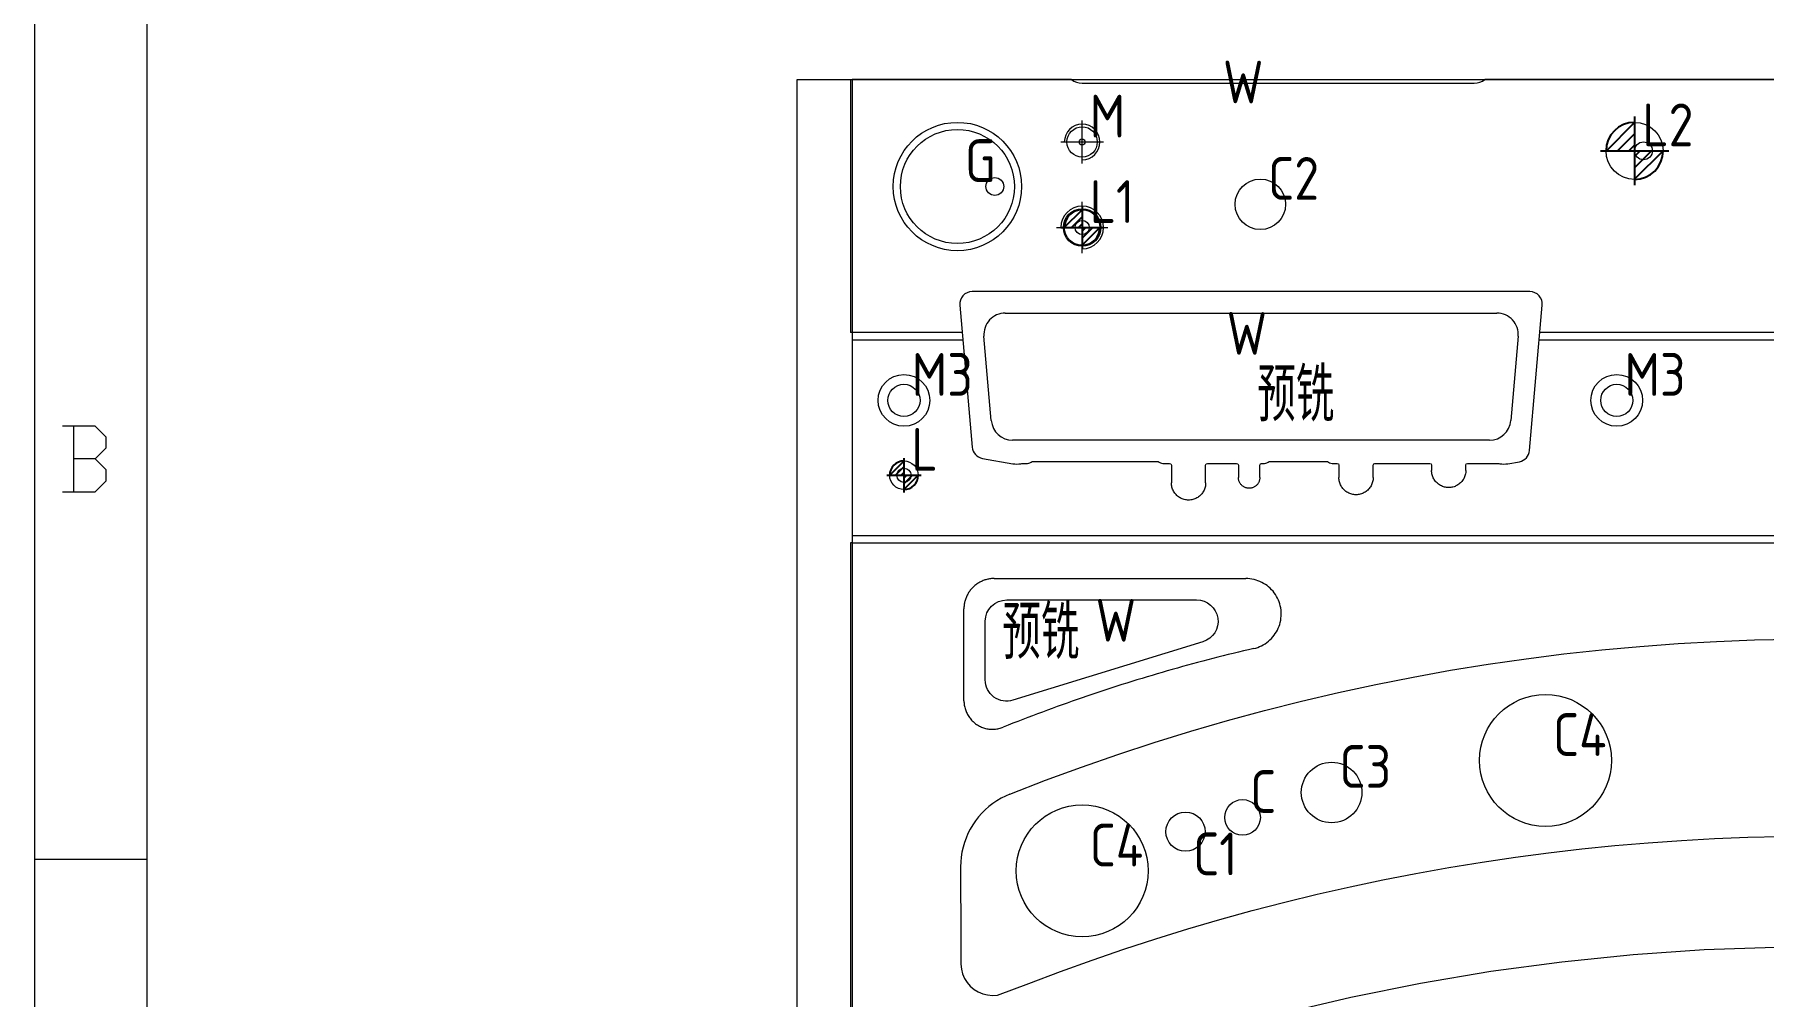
# Model space of a CAD drawing. Header units: millimetres. Extents: x 494 to 18201, y 224 to 11417.
# Drawn here: x 2727.3 to 3212.4, y 2876.3 to 3146.1 of the extents above; entities that cross this region are included whole.
import ezdxf
from ezdxf.enums import TextEntityAlignment as Align
from ezdxf.lldxf.tags import DXFTag

# ---------------------------------------------------------------- set-up
doc = ezdxf.new("R2010")
doc.units = ezdxf.units.MM
for name, color, linetype in [('DIM', 7, 'Continuous'), ('PS', 7, 'Continuous'), ('PS_W', 1, 'Continuous')]:
    doc.layers.add(name, color=color, linetype=linetype)
doc.layers.add('dim_temp', color=161, linetype='Continuous', lineweight=9)
doc.styles.add('gbenor', font='gbenor.shx', dxfattribs={"bigfont": 'gbcbig.shx'})
doc.styles.add('gbenor_', font='gbenor.shx', dxfattribs={"bigfont": 'gbcbig'})
doc.styles.get("Standard").update_dxf_attribs({"font": 'arial.ttf'})
doc.styles.add('TXT', font='txt.shx', dxfattribs={"width": 0.8, "bigfont": 'ctxt.shx'})
tags = doc.linetypes.add('CENTER', pattern='A,22,[0,arial.ttf,S=0,R=0,X=0,Y=0],-8.5,8.5,-8.5', length=47.4).pattern_tags.tags
tags[16:17] = [DXFTag(74, 4), DXFTag(75, 0), DXFTag(340, '0'), DXFTag(46, 0.0), DXFTag(50, 0.0), DXFTag(44, 0.0), DXFTag(45, 0.0)]
tags[14:15] = [DXFTag(74, 4), DXFTag(75, 0), DXFTag(340, '0'), DXFTag(46, 0.0), DXFTag(50, 0.0), DXFTag(44, 0.0), DXFTag(45, 0.0)]
tags[12:13] = [DXFTag(74, 4), DXFTag(75, 0), DXFTag(340, '0'), DXFTag(46, 0.0), DXFTag(50, 0.0), DXFTag(44, 0.0), DXFTag(45, 0.0)]
tags = doc.linetypes.add('DASHED', pattern='A,12.86,[0,arial.ttf,S=0,R=0,X=0,Y=0],-12.86', length=25.72).pattern_tags.tags
tags[12:13] = [DXFTag(74, 4), DXFTag(75, 0), DXFTag(340, '0'), DXFTag(46, 0.0), DXFTag(50, 0.0), DXFTag(44, 0.0), DXFTag(45, 0.0)]
doc.dimstyles.new('通用', dxfattribs={"dimtxt": 5, "dimasz": 0.5, "dimexe": 1.5, "dimexo": 0, "dimgap": 1, "dimtad": 1, "dimtxsty": 'Standard', "dimblk": 'OPEN30', "dimcen": 1.5, "dimclrd": 252, "dimclre": 252, "dimclrt": 4, "dimadec": 1, "dimazin": 3, "dimtfac": 1, "dimtmove": 0, "dimatfit": 3, "dimldrblk": 'OPEN30', "dimarcsym": 0})

# ---------------------------------------------------------------- blocks, each defined once
blk = doc.blocks.new('pg_hx_L0')
at = {"color": 230}
for p, q in [((-0.5, -0.003), (0, 0.497)), ((0, 0.6), (0, -0.6)), ((-0.6, 0), (0.6, 0)), ((-0.3, 0), (0, 0.3)), ((-0.1, 0), (0, 0.1)), ((0.5, 0.003), (0, -0.497)), ((0.1, 0), (0, -0.1)), ((0.3, 0), (0, -0.3))]:
    blk.add_line(p, q, dxfattribs=at)
for start, end in [(90, 180), (270, 0)]:
    blk.add_arc((0, 0), 0.5, start, end, dxfattribs=at)
blk = doc.blocks.new('pg_hx_LLL0')
blk.add_blockref('pg_hx_L0', (0, 0))
blk = doc.blocks.new('*D27')
at = {"layer": 'Defpoints', "color": 0, "transparency": 16777216}
for p in [(3621.2, 3133.49), (2941.2, 2718.49), (2944.75, 2660.65)]:
    blk.add_point(p, dxfattribs=at)
at = {"layer": 'dim_temp', "color": 252, "lineweight": -2, "transparency": 16777216}
for p, q in [((2941.2, 2718.49), (2941.2, 2662.65)), ((2941.2, 2662.65), (2944.75, 2661.65)), ((2944.75, 2661.65), (2944.75, 2646.22))]:
    blk.add_line(p, q, dxfattribs=at)
at = {"layer": 'dim_temp', "color": 4, "lineweight": 18, "transparency": 16777216, "insert": (2941.2, 2652.94), "char_height": 5, "attachment_point": 5, "rotation": 90}
blk.add_mtext('-680', dxfattribs=at)
blk = doc.blocks.new('_Open30')
at = {"color": 0, "linetype": 'ByBlock', "lineweight": -2}
for p, q in [((-1, 0.27), (0, 0)), ((0, 0), (-1, -0.27)), ((0, 0), (-1, 0))]:
    blk.add_line(p, q, dxfattribs=at)
blk = doc.blocks.new('*D28')
at = {"layer": 'Defpoints', "color": 0, "transparency": 16777216}
for p in [(3621.2, 3133.49), (2923.28, 2718.49), (2941.2, 2718.49)]:
    blk.add_point(p, dxfattribs=at)
at = {"layer": 'dim_temp', "color": 252, "lineweight": -2, "transparency": 16777216}
blk.add_line((2941.2, 2718.49), (2908.8, 2718.49), dxfattribs=at)
at = {"layer": 'dim_temp', "color": 4, "lineweight": 18, "transparency": 16777216, "insert": (2915.54, 2722.05), "char_height": 5, "attachment_point": 5}
blk.add_mtext('-415', dxfattribs=at)
blk = doc.blocks.new('U9')
at = {"color": 254, "lineweight": 18}
for p, q in [((-1705.29, 0), (-1705.29, -1202.02)), ((-1680.34, -1177.07), (-1680.34, -24.96)), ((-1705.29, -395.13), (-1680.34, -395.13))]:
    blk.add_line(p, q, dxfattribs=at)
at = {"color": 92, "lineweight": 18}
for points in [[(-1691.83, -306.31), (-1689.4, -303.88), (-1689.4, -301.46), (-1691.83, -299.03), (-1699.1, -299.03)], [(-1696.68, -299.03), (-1696.68, -313.59)], [(-1699.1, -313.59), (-1691.83, -313.59), (-1689.4, -311.16), (-1689.4, -308.73), (-1691.83, -306.31), (-1696.68, -306.31)]]:
    blk.add_lwpolyline(points, dxfattribs=at)
at = {"lineweight": 18, "style": 'gbenor_'}
blk.add_attdef('文档路径', (-272.46, -941.27), '', height=11.97, dxfattribs=at)
at = {"lineweight": 20, "style": 'TXT'}
for tag, height, p in [('18-**-**', 11.02, (-447.23, -1029.37)), ('客户名称', 10.87, (-531.85, -1111.72, 0)), ('料厚:', 10.87, (-531.73, -1139.24, 0))]:
    blk.add_attdef(tag, text='', height=height, dxfattribs=at).set_placement(p, align=Align.MIDDLE)
for tag, p, height in [('88888', (-457.83, -1062.2), 10.02), ('材质:', (-565.48, -1088.8, 0), 10.87), ('核准', (-445.4, -1116.08, 0), 10.87), ('设计', (-445.79, -1142.51, 0), 10.87), ('绘图', (-446.15, -1168.95, 0), 10.87)]:
    blk.add_attdef(tag, p, '', height=height, dxfattribs=at)
for tag, p, height, width in [('3', (-199.16, -1062.58), 10.67, 0.7), ('4', (-199.16, -1089.19), 10.67, 0.7), ('核准日期', (-329.67, -1118.33, 0), 10.87, 0.68), ('设计日期', (-329.67, -1145.11, 0), 10.87, 0.68), ('1', (-187.58, -1144.16), 9.85, 0.7), ('绘图日期', (-329.78, -1170.73, 0), 10.87, 0.68), ('2', (-198.99, -1168.84), 9.85, 0.7)]:
    blk.add_attdef(tag, p, '', height=height, dxfattribs=dict(at, width=width))

msp = doc.modelspace()

# ---------------------------------------------------------------- linework, layer by layer
at = {"layer": 'DIM', "color": 252, "linetype": 'DASHED', "lineweight": 18}
msp.add_lwpolyline([(3621.19514, 3133.49463), (3621.19514, 2718.49463), (2941.19513, 2718.49463), (2941.19513, 3133.49463)], close=True, dxfattribs=at)
at = {"layer": 'PS', "color": 11, "linetype": 'Continuous', "lineweight": 13}
for p, q in [((2956.19513, 3133.49463), (2956.69513, 3133.49463)), ((3018.19513, 3133.49463), (2956.69513, 3133.49463)), ((3313.19513, 3133.49463), (3134.19513, 3133.49463))]:
    msp.add_line(p, q, dxfattribs=at)
at = {"layer": 'PS', "color": 31, "linetype": 'Continuous', "lineweight": 13}
msp.add_line((2956.69513, 3133.49463), (2956.69513, 2837.49463), dxfattribs=at)
at = {"layer": 'PS', "color": 11, "linetype": 'Continuous', "lineweight": 18}
for p, q in [((2999.61898, 3067.99463), (3137.55529, 3067.99463)), ((2995.71203, 3037.80904), (2993.64181, 3061.4717)), ((3143.53246, 3061.4717), (3141.46224, 3037.80904)), ((3135.48507, 3032.33198), (3001.6892, 3032.33198))]:
    msp.add_line(p, q, dxfattribs=at)
at = {"layer": 'PS', "color": 2, "linetype": 'Continuous', "lineweight": 13}
for p, q in [((2956.69513, 3062.49463), (2956.19513, 3062.49463)), ((2956.69513, 3003.49463), (2956.19513, 3003.49463))]:
    msp.add_line(p, q, dxfattribs=at)
at = {"layer": 'PS', "color": 2, "linetype": 'DASHED', "lineweight": 13, "ltscale": 0.87594}
for p, q in [((2987.5294, 3062.49463), (2956.69513, 3062.49463)), ((3260.72256, 3062.49463), (3149.64487, 3062.49463)), ((2956.69513, 3003.49463), (3476.19514, 3003.49463))]:
    msp.add_line(p, q, dxfattribs=at)
at = {"layer": 'PS', "color": 155, "linetype": 'DASHED', "lineweight": 13, "ltscale": 0.87594}
for p, q in [((2956.69513, 3060.49463), (2987.70438, 3060.49463)), ((3149.46989, 3060.49463), (3260.89754, 3060.49463)), ((3478.19514, 3005.49463), (2956.69513, 3005.49463))]:
    msp.add_line(p, q, dxfattribs=at)
at = {"layer": 'PS', "color": 11, "linetype": 'Continuous', "lineweight": 18}
msp.add_lwpolyline([(3000.02368, 2987.51989), (3053.32806, 2987.51989, -0.860746023), (3055.09426, 2975.78574), (3001.78989, 2959.36718, -0.504696252), (2994.02368, 2965.10133), (2994.02368, 2981.51989, -0.414213562)], format="xyb", close=True, dxfattribs=at)
at = {"layer": 'PS', "color": 46, "linetype": 'DASHED', "lineweight": 13, "ltscale": 0.87594}
for points in [[(3000.91735, 2933.03582), (3010.94268, 2936.92608), (3021.03077, 2940.6371), (3031.18127, 2944.16939), (3041.39406, 2947.52334), (3051.66776, 2950.69867), (3061.98284, 2953.68994), (3072.33258, 2956.49624), (3082.71682, 2959.1185), (3093.13542, 2961.55746), (3103.5883, 2963.8136), (3114.0754, 2965.88717), (3124.59671, 2967.77825), (3135.15225, 2969.48673), (3145.74208, 2971.01231), (3156.3663, 2972.35443), (3167.02506, 2973.51232), (3177.71854, 2974.48497), (3188.43885, 2975.27062), (3199.14643, 2975.86634), (3209.83605, 2976.27278), (3220.50779, 2976.49075)], [(3000.91735, 2933.03582), (2999.65916, 2932.48991), (2998.44289, 2931.86777), (2997.26783, 2931.1707), (2996.13387, 2930.39891), (2995.04157, 2929.55136), (2994.00129, 2928.63461), (2993.02687, 2927.6616), (2992.11773, 2926.63309), (2991.27404, 2925.54894), (2990.49705, 2924.40808), (2989.79005, 2923.21284), (2989.16355, 2921.98291), (2988.61731, 2920.72214), (2988.15094, 2919.43069), (2987.76517, 2918.10827), (2987.46132, 2916.75472), (2987.24382, 2915.38924), (2987.11306, 2914.02331), (2987.06774, 2912.65696), (2987.07274, 2911.29034), (2987.07813, 2909.92373), (2987.08353, 2908.55711), (2987.08893, 2907.1905), (2987.09434, 2905.82388), (2987.09975, 2904.45727), (2987.10517, 2903.09065), (2987.1106, 2901.72403), (2987.11604, 2900.35742), (2987.12149, 2898.9908), (2987.12694, 2897.62419), (2987.13239, 2896.25757), (2987.13785, 2894.89095), (2987.1433, 2893.52434), (2987.14874, 2892.15772), (2987.15414, 2890.79111), (2987.15951, 2889.42449), (2987.16483, 2888.05788), (2987.17008, 2886.69126), (2987.17565, 2885.32465), (2987.30061, 2883.95742), (2987.63651, 2882.61834), (2988.17236, 2881.35294), (2988.90376, 2880.1795), (2989.80155, 2879.14032), (2990.85645, 2878.24534), (2992.02866, 2877.53128), (2993.30676, 2877.00328), (2994.64206, 2876.68073), (2996.01944, 2876.56952), (2997.40236, 2876.67453)], [(2997.40236, 2876.67453), (3006.27214, 2879.93384), (3015.10695, 2883.27261), (3023.98057, 2886.4709), (3032.89282, 2889.52922), (3041.84362, 2892.44795), (3050.83287, 2895.22735), (3059.86052, 2897.86769), (3068.92654, 2900.36902), (3078.03094, 2902.73132), (3087.17374, 2904.95453), (3096.35499, 2907.03845), (3105.57478, 2908.98277), (3114.83321, 2910.7871), (3124.13028, 2912.45091), (3133.44378, 2913.97014), (3142.75757, 2915.34286), (3152.07166, 2916.57005), (3161.38603, 2917.65258), (3170.7007, 2918.5912), (3180.01566, 2919.38658), (3189.33091, 2920.03921), (3198.64645, 2920.54957), (3207.96227, 2920.91803), (3217.27839, 2921.14479)], [(3215.63907, 2890.02281), (3195.71339, 2889.31108), (3175.76247, 2887.94662), (3155.78607, 2885.92224), (3135.88126, 2883.24369), (3116.13806, 2879.92616), (3096.55526, 2875.97439), (3077.13208, 2871.39155), (3057.86824, 2866.17865), (3038.76409, 2860.33434), (3019.82023, 2853.85627), (3001.03781, 2846.73986)]]:
    msp.add_lwpolyline(points, dxfattribs=at)
at = {"layer": 'PS', "color": 2, "linetype": 'Continuous', "lineweight": 13}
msp.add_circle((2986.19516, 3103.49463), 18, dxfattribs=at)
at = {"layer": 'PS', "color": 42, "linetype": 'Continuous', "lineweight": 13}
for centre, radius in [((3021.19513, 3115.99463), 4.253), ((3071.19513, 3098.49463), 7.1), ((2971.19514, 3043.49463), 7.25), ((2971.19514, 3043.49463), 4.5035), ((3171.19514, 3043.49463), 7.25), ((3171.19514, 3043.49463), 4.5035), ((3151.19513, 2942.49463), 18.5), ((3091.19513, 2933.49463), 8.5), ((3021.19513, 2911.49463), 18.5), ((3066.19514, 2926.49463), 5), ((3050.19514, 2922.49463), 5.5)]:
    msp.add_circle(centre, radius, dxfattribs=at)
at = {"layer": 'PS', "color": 5, "linetype": 'Continuous', "lineweight": 13}
msp.add_circle((3021.19513, 3115.99463), 0.833, dxfattribs=at)
at = {"layer": 'PS', "color": 42, "linetype": 'Continuous', "lineweight": 18}
for centre, radius in [((3178.69523, 3113.49463), 2.5), ((2996.69538, 3103.49463), 2.5), ((3021.19513, 3091.99463), 2), ((2971.19513, 3022.49463), 2)]:
    msp.add_circle(centre, radius, dxfattribs=at)
at = {"layer": 'PS', "color": 30, "linetype": 'DASHED', "lineweight": 13, "ltscale": 0.87594}
msp.add_circle((3021.19513, 3091.99463), 5.2525, dxfattribs=at)
at = {"layer": 'PS', "color": 42, "linetype": 'Continuous', "lineweight": 18}
msp.add_arc((3021.19513, 3115.99463), 5, 270, 180, dxfattribs=at)
at = {"layer": 'PS', "color": 30, "linetype": 'DASHED', "lineweight": 18, "ltscale": 0.87594}
msp.add_arc((3021.19513, 3091.99463), 6, 270, 180, dxfattribs=at)
at = {"layer": 'PS', "color": 11, "linetype": 'Continuous', "lineweight": 18}
for centre, start, end in [((2999.61898, 3061.99463), 90, 185.0000011), ((3137.55529, 3061.99463), 354.9999986, 90), ((3001.6892, 3038.33198), 185.0000011, 270), ((3135.48507, 3038.33198), 270, 354.9999986)]:
    msp.add_arc(centre, 6, start, end, dxfattribs=at)
at = {"layer": 'PS_W', "color": 1, "linetype": 'CENTER', "lineweight": 18, "ltscale": 0.87594}
for p, q in [((3021.19513, 3109.99463), (3021.19513, 3121.99463)), ((3015.19513, 3115.99463), (3027.19513, 3115.99463)), ((3021.19513, 3084.79463), (3021.19513, 3099.19463)), ((3013.99513, 3091.99463), (3028.39513, 3091.99463))]:
    msp.add_line(p, q, dxfattribs=at)
at = {"layer": 'PS_W', "color": 1, "linetype": 'Continuous', "lineweight": 13}
for points in [[(2956.19513, 3133.49463), (2956.19513, 3062.49463)], [(3128.84725, 3023.83198), (3128.8377, 3023.5292), (3128.80931, 3023.22964), (3128.76236, 3022.93324), (3128.69689, 3022.63998), (3128.61272, 3022.34992), (3128.50992, 3022.06432), (3128.39014, 3021.78762), (3128.25382, 3021.52009), (3128.10108, 3021.26166), (3127.93182, 3021.01238), (3127.74591, 3020.77258), (3127.54601, 3020.54583), (3127.33346, 3020.33329), (3127.10842, 3020.13478), (3126.87087, 3019.95032), (3126.62065, 3019.78011), (3126.35971, 3019.62572), (3126.09146, 3019.48902), (3125.81604, 3019.36976), (3125.53349, 3019.26786), (3125.24373, 3019.18349), (3124.94748, 3019.11715), (3124.64948, 3019.0699), (3124.35048, 3019.04156), (3124.05049, 3019.03198), (3123.74951, 3019.04122), (3123.44759, 3019.06958), (3123.14875, 3019.11682), (3122.85525, 3019.18234), (3122.56705, 3019.26591), (3122.28412, 3019.36752), (3122.00654, 3019.48739), (3121.73615, 3019.62498), (3121.4768, 3019.77824), (3121.22844, 3019.94684), (3120.99103, 3020.1307), (3120.76463, 3020.32992), (3120.54983, 3020.54442), (3120.35004, 3020.77083), (3120.16578, 3021.00812), (3119.9969, 3021.2562), (3119.84344, 3021.51509), (3119.70563, 3021.78495), (3119.58519, 3022.0628), (3119.48312, 3022.34582), (3119.39917, 3022.63393), (3119.33331, 3022.92712), (3119.28573, 3023.22545), (3119.25688, 3023.52809), (3119.24725, 3023.83198)], [(3055.84725, 3020.33198), (3055.8377, 3020.02921), (3055.80931, 3019.72964), (3055.76237, 3019.43324), (3055.6969, 3019.13999), (3055.61272, 3018.84992), (3055.50992, 3018.56432), (3055.39014, 3018.28763), (3055.25382, 3018.0201), (3055.10108, 3017.76166), (3054.93183, 3017.51238), (3054.74592, 3017.27258), (3054.54601, 3017.04584), (3054.33347, 3016.83329), (3054.10842, 3016.63478), (3053.87087, 3016.45033), (3053.62065, 3016.28011), (3053.35971, 3016.12573), (3053.09147, 3015.98903), (3052.81605, 3015.86976), (3052.53349, 3015.76787), (3052.24373, 3015.68349), (3051.94749, 3015.61715), (3051.64949, 3015.5699), (3051.35048, 3015.54156), (3051.0505, 3015.53198), (3050.74951, 3015.54122), (3050.44759, 3015.56958), (3050.14875, 3015.61682), (3049.85526, 3015.68233), (3049.56705, 3015.76591), (3049.28413, 3015.86752), (3049.00654, 3015.98738), (3048.73616, 3016.12498), (3048.4768, 3016.27824), (3048.22844, 3016.44684), (3047.99103, 3016.63069), (3047.76463, 3016.82992), (3047.54984, 3017.04441), (3047.35005, 3017.27083), (3047.16578, 3017.50812), (3046.9969, 3017.7562), (3046.84344, 3018.01509), (3046.70564, 3018.28494), (3046.58519, 3018.5628), (3046.48312, 3018.84582), (3046.39918, 3019.13393), (3046.33332, 3019.42712), (3046.28573, 3019.72545), (3046.25688, 3020.02809), (3046.24725, 3020.33198)], [(3071.04725, 3021.83198), (3071.04127, 3021.64275), (3071.02354, 3021.45554), (3070.99421, 3021.27032), (3070.95331, 3021.08709), (3070.90072, 3020.90584), (3070.83648, 3020.72734), (3070.7616, 3020.55435), (3070.6764, 3020.38712), (3070.58094, 3020.22561), (3070.47519, 3020.06984), (3070.35902, 3019.91998), (3070.23404, 3019.77821), (3070.10118, 3019.64534), (3069.96053, 3019.52127), (3069.81209, 3019.406), (3069.65575, 3019.29964), (3069.49263, 3019.20312), (3069.32493, 3019.11765), (3069.15279, 3019.04311), (3068.9762, 3018.97943), (3068.79515, 3018.9267), (3068.61, 3018.88523), (3068.42369, 3018.85569), (3068.23679, 3018.83797), (3068.0493, 3018.83198), (3067.86123, 3018.83775), (3067.67259, 3018.85547), (3067.48573, 3018.885), (3067.30226, 3018.92595), (3067.12213, 3018.97818), (3066.94532, 3019.04168), (3066.77188, 3019.11657), (3066.60285, 3019.20259), (3066.44072, 3019.2984), (3066.28548, 3019.40378), (3066.13711, 3019.51868), (3065.99564, 3019.64317), (3065.8614, 3019.77722), (3065.73649, 3019.91877), (3065.62131, 3020.0671), (3065.51576, 3020.22215), (3065.41987, 3020.38393), (3065.33376, 3020.55254), (3065.25846, 3020.72626), (3065.19465, 3020.90318), (3065.14219, 3021.08326), (3065.10103, 3021.26649), (3065.0713, 3021.45291), (3065.05327, 3021.64203), (3065.04725, 3021.83198)], [(3102.84725, 3021.83198), (3102.8377, 3021.5292), (3102.80931, 3021.22964), (3102.76236, 3020.93324), (3102.69689, 3020.63998), (3102.61272, 3020.34992), (3102.50992, 3020.06432), (3102.39014, 3019.78762), (3102.25382, 3019.52009), (3102.10108, 3019.26166), (3101.93182, 3019.01238), (3101.74591, 3018.77258), (3101.54601, 3018.54583), (3101.33346, 3018.33328), (3101.10842, 3018.13478), (3100.87087, 3017.95032), (3100.62065, 3017.78011), (3100.35971, 3017.62572), (3100.09146, 3017.48902), (3099.81604, 3017.36976), (3099.53349, 3017.26786), (3099.24373, 3017.18349), (3098.94748, 3017.11715), (3098.64948, 3017.0699), (3098.35048, 3017.04156), (3098.05049, 3017.03198), (3097.74951, 3017.04122), (3097.44759, 3017.06958), (3097.14875, 3017.11682), (3096.85525, 3017.18234), (3096.56705, 3017.26591), (3096.28412, 3017.36752), (3096.00654, 3017.48739), (3095.73615, 3017.62498), (3095.4768, 3017.77824), (3095.22844, 3017.94684), (3094.99103, 3018.1307), (3094.76463, 3018.32992), (3094.54983, 3018.54442), (3094.35004, 3018.77083), (3094.16578, 3019.00812), (3093.9969, 3019.2562), (3093.84344, 3019.51509), (3093.70563, 3019.78495), (3093.58519, 3020.0628), (3093.48312, 3020.34582), (3093.39917, 3020.63393), (3093.33331, 3020.92712), (3093.28573, 3021.22545), (3093.25688, 3021.52809), (3093.24725, 3021.83198)], [(2996.55423, 2993.52163), (2996.28455, 2993.51645), (2996.01602, 2993.50468), (2995.74887, 2993.48491), (2995.48328, 2993.45604), (2995.21924, 2993.41825), (2994.95666, 2993.37201), (2994.69546, 2993.31771), (2994.43566, 2993.25538), (2994.17726, 2993.18488), (2993.9203, 2993.10604), (2993.66482, 2993.01875), (2993.41242, 2992.92353), (2993.16427, 2992.8208), (2992.92031, 2992.71067), (2992.6805, 2992.59318), (2992.44485, 2992.46834), (2992.21333, 2992.33619), (2991.98594, 2992.19675), (2991.76267, 2992.05003), (2991.54352, 2991.896), (2991.32853, 2991.7346), (2991.1178, 2991.56578), (2990.91272, 2991.39067), (2990.71404, 2991.20997), (2990.5217, 2991.02374), (2990.33562, 2990.83206), (2990.15578, 2990.63492), (2989.98223, 2990.43231), (2989.815, 2990.22419), (2989.65411, 2990.01054), (2989.4996, 2989.79133), (2989.35153, 2989.56649), (2989.21016, 2989.33619), (2989.07658, 2989.10229), (2988.95103, 2988.86519), (2988.83338, 2988.62494), (2988.72355, 2988.38156), (2988.62142, 2988.13511), (2988.52681, 2987.88567), (2988.4398, 2987.63318), (2988.36057, 2987.3776), (2988.28925, 2987.11886), (2988.226, 2986.8569), (2988.17108, 2986.59221), (2988.12512, 2986.32646), (2988.08811, 2986.05978), (2988.05991, 2985.79219), (2988.04021, 2985.52371), (2988.02793, 2985.25447), (2988.0218, 2984.98459)], [(2996.55423, 2993.52105), (2997.96532, 2993.52146), (2999.37641, 2993.52076), (3000.7875, 2993.52084), (3002.19859, 2993.52127), (3003.60968, 2993.52171), (3005.02077, 2993.52198), (3006.43186, 2993.52194), (3007.84295, 2993.52164), (3009.25404, 2993.52119), (3010.66513, 2993.52068), (3012.07622, 2993.5202), (3013.48731, 2993.51986), (3014.8984, 2993.51972), (3016.30949, 2993.51969), (3017.72058, 2993.51971), (3019.13167, 2993.51978), (3020.54276, 2993.51988), (3021.95385, 2993.51999), (3023.36494, 2993.52009), (3024.77603, 2993.52018), (3026.18712, 2993.52022), (3027.59821, 2993.52021), (3029.0093, 2993.52012), (3030.42039, 2993.51995), (3031.83148, 2993.51967), (3033.24257, 2993.51941), (3034.65366, 2993.51937), (3036.06475, 2993.51962), (3037.47584, 2993.51973), (3038.88693, 2993.51932), (3040.29802, 2993.51908), (3041.70911, 2993.51958), (3043.1202, 2993.52044), (3044.53129, 2993.52078), (3045.94238, 2993.5201), (3047.35347, 2993.51927), (3048.76456, 2993.51854), (3050.17565, 2993.51798), (3051.58674, 2993.51712), (3052.99783, 2993.51601), (3054.40892, 2993.5148), (3055.82001, 2993.51362), (3057.2311, 2993.51261), (3058.64219, 2993.51191), (3060.05328, 2993.51147), (3061.46437, 2993.51076), (3062.87546, 2993.50916), (3064.28655, 2993.50464), (3065.69764, 2993.50414), (3067.10873, 2993.50525)], [(3069.33833, 2973.87352), (3069.90213, 2974.01975), (3070.454, 2974.19451), (3070.99212, 2974.40216), (3071.51638, 2974.64297), (3072.02719, 2974.91595), (3072.52481, 2975.22021), (3073.00345, 2975.55173), (3073.45954, 2975.90797), (3073.89308, 2976.28897), (3074.30406, 2976.69472), (3074.69237, 2977.12536), (3075.05736, 2977.581), (3075.39397, 2978.05543), (3075.70067, 2978.54586), (3075.9777, 2979.05218), (3076.2252, 2979.57431), (3076.44288, 2980.11239), (3076.62975, 2980.66579), (3076.78304, 2981.22629), (3076.90272, 2981.79195), (3076.98906, 2982.36271), (3077.04218, 2982.93857), (3077.06184, 2983.51956), (3077.04739, 2984.10341), (3076.99904, 2984.68166), (3076.91739, 2985.25367), (3076.80268, 2985.81948), (3076.65489, 2986.37908), (3076.47377, 2986.93245), (3076.26015, 2987.47537), (3076.01674, 2988.00128), (3075.74406, 2988.51033), (3075.44232, 2989.00264), (3075.11136, 2989.47812), (3074.75098, 2989.93659), (3074.36494, 2990.37279), (3073.95662, 2990.78311), (3073.52628, 2991.16783), (3073.07396, 2991.52705), (3072.59948, 2991.86052), (3072.10304, 2992.16775), (3071.59151, 2992.44441), (3071.06761, 2992.6895), (3070.53144, 2992.90322), (3069.9829, 2993.08536), (3069.42192, 2993.23573), (3068.84964, 2993.35396), (3068.27278, 2993.43817), (3067.69233, 2993.48721), (3067.10873, 2993.50531)], [(2988.03336, 2959.24695), (2988.03285, 2959.7617), (2988.03571, 2960.27646), (2988.03672, 2960.79121), (2988.03569, 2961.30596), (2988.03398, 2961.82072), (2988.03249, 2962.33547), (2988.03169, 2962.85022), (2988.03096, 2963.36497), (2988.03029, 2963.87972), (2988.02965, 2964.39448), (2988.02906, 2964.90923), (2988.02853, 2965.42398), (2988.02804, 2965.93873), (2988.02758, 2966.45349), (2988.02715, 2966.96824), (2988.02674, 2967.48299), (2988.02637, 2967.99774), (2988.02602, 2968.5125), (2988.02569, 2969.02725), (2988.0254, 2969.542), (2988.02513, 2970.05675), (2988.02488, 2970.57151), (2988.02466, 2971.08626), (2988.02446, 2971.60101), (2988.02429, 2972.11576), (2988.02411, 2972.63052), (2988.02388, 2973.14527), (2988.02365, 2973.66002), (2988.02342, 2974.17477), (2988.02322, 2974.68953), (2988.02307, 2975.20428), (2988.02301, 2975.71903), (2988.02308, 2976.23378), (2988.02322, 2976.74854), (2988.02338, 2977.26329), (2988.02351, 2977.77804), (2988.02355, 2978.29279), (2988.0235, 2978.80755), (2988.0235, 2979.3223), (2988.02354, 2979.83705), (2988.02359, 2980.35181), (2988.02358, 2980.86656), (2988.02347, 2981.38131), (2988.02323, 2981.89606), (2988.02311, 2982.41082), (2988.02295, 2982.92557), (2988.02243, 2983.44032), (2988.02114, 2983.95507), (2988.01989, 2984.46983), (2988.02249, 2984.98458)], [(3069.33816, 2973.87422), (3067.90097, 2973.54153), (3066.46504, 2973.20399), (3065.03036, 2972.8616), (3063.59723, 2972.51328), (3062.16528, 2972.16039), (3060.73432, 2971.80366), (3059.3043, 2971.44335), (3057.87541, 2971.07866), (3056.44767, 2970.70956), (3055.02107, 2970.33607), (3053.5956, 2969.95823), (3052.17125, 2969.57604), (3050.74804, 2969.1895), (3049.32599, 2968.79844), (3047.90512, 2968.40286), (3046.48541, 2968.00281), (3045.06686, 2967.59832), (3043.64947, 2967.18943), (3042.23339, 2966.77623), (3040.81862, 2966.35891), (3039.40517, 2965.93742), (3037.99308, 2965.5116), (3036.58241, 2965.08131), (3035.17321, 2964.64639), (3033.76551, 2964.20671), (3032.35934, 2963.76221), (3030.95456, 2963.31328), (3029.55105, 2962.86038), (3028.14873, 2962.4037), (3026.74778, 2961.94269), (3025.34836, 2961.47683), (3023.95055, 2961.00588), (3022.55421, 2960.53031), (3021.15922, 2960.05046), (3019.76563, 2959.56669), (3018.37346, 2959.07908), (3016.9828, 2958.58743), (3015.59375, 2958.09147), (3014.20642, 2957.59085), (3012.82077, 2957.08577), (3011.43666, 2956.57652), (3010.05402, 2956.06333), (3008.67288, 2955.54611), (3007.29329, 2955.02475), (3005.91515, 2954.49946), (3004.53854, 2953.97009), (3003.1636, 2953.43623), (3001.79066, 2952.897), (3000.41887, 2952.35467), (2999.04883, 2951.80767)], [(2988.03335, 2959.24695), (2988.04158, 2958.93214), (2988.06011, 2958.61911), (2988.09007, 2958.30807), (2988.13212, 2957.99913), (2988.18593, 2957.69223), (2988.25167, 2957.3874), (2988.32969, 2957.08471), (2988.42005, 2956.78415), (2988.5229, 2956.48584), (2988.63739, 2956.19246), (2988.76278, 2955.90529), (2988.89882, 2955.62417), (2989.04526, 2955.34898), (2989.20212, 2955.07972), (2989.36946, 2954.81642), (2989.5473, 2954.5591), (2989.73575, 2954.30783), (2989.93487, 2954.06289), (2990.14274, 2953.8267), (2990.35868, 2953.59984), (2990.58261, 2953.38222), (2990.81448, 2953.1738), (2991.05431, 2952.97458), (2991.30211, 2952.78459), (2991.55796, 2952.6039), (2991.82191, 2952.4326), (2992.09328, 2952.27131), (2992.36942, 2952.12157), (2992.65007, 2951.98326), (2992.93517, 2951.85632), (2993.22472, 2951.74068), (2993.51869, 2951.63629), (2993.8171, 2951.54318), (2994.12002, 2951.46156), (2994.42753, 2951.39163), (2994.73743, 2951.33397), (2995.04779, 2951.28876), (2995.35862, 2951.25576), (2995.66991, 2951.23486), (2995.98165, 2951.22581), (2996.29384, 2951.22866), (2996.60648, 2951.24357), (2996.9196, 2951.27092), (2997.23286, 2951.31111), (2997.54339, 2951.36411), (2997.85057, 2951.42973), (2998.15447, 2951.50777), (2998.45521, 2951.59772), (2998.75309, 2951.6985), (2999.04856, 2951.80836)]]:
    msp.add_lwpolyline(points, dxfattribs=at)
for points in [[(3018.19513, 3133.49463, 0.162277662), (3021.19513, 3132.49463), (3131.19513, 3132.49463, 0.162277662), (3134.19513, 3133.49463)], [(3128.84725, 3023.83198), (3128.84725, 3025.33198, -0.414213562), (3129.34725, 3025.83198), (3137.3542, 3025.83198, -0.045739036), (3138.35417, 3025.74031, 0.089578869), (3140.66466, 3025.73073), (3143.87391, 3026.29661, 0.339454259), (3146.75282, 3029.43839), (3150.31809, 3070.18959, 0.440010531), (3146.83141, 3073.99463), (2990.34286, 3073.99463, 0.440010531), (2986.85618, 3070.18959), (2990.33972, 3030.37252, 0.339454259), (2993.21863, 3027.23074), (3001.72561, 3025.73073, 0.089578869), (3004.0361, 3025.74031, -0.045739036), (3005.03606, 3025.83198), (3005.84286, 3025.83198, 0.182675813), (3007.16573, 3026.33198), (3042.51998, 3026.33198, 0.182675813), (3043.84286, 3025.83198), (3045.74725, 3025.83198, -0.414213562), (3046.24725, 3025.33198), (3046.24725, 3020.33198)], [(3055.84725, 3020.33198), (3055.84725, 3025.33198, -0.414213562), (3056.34725, 3025.83198), (3064.54725, 3025.83198, -0.414213562), (3065.04725, 3025.33198), (3065.04725, 3021.83198)], [(3071.04725, 3021.83198), (3071.04725, 3025.33198, -0.414213562), (3071.54725, 3025.83198), (3072.33141, 3025.83198, 0.182675813), (3073.65429, 3026.33198), (3090.00853, 3026.33198, 0.182675813), (3091.33141, 3025.83198), (3092.74725, 3025.83198, -0.414213562), (3093.24725, 3025.33198), (3093.24725, 3021.83198)], [(3102.84725, 3021.83198), (3102.84725, 3025.33198, -0.414213562), (3103.34725, 3025.83198), (3118.74725, 3025.83198, -0.414213562), (3119.24725, 3025.33198), (3119.24725, 3023.83198)], [(2956.19513, 3003.49463), (2956.19513, 2837.49463, -0.414213562), (2951.19513, 2832.49463), (2941.19513, 2832.49463)]]:
    msp.add_lwpolyline(points, format="xyb", dxfattribs=at)
for centre, radius in [((2986.19516, 3103.49463), 16.00025), ((3176.19514, 3113.49463), 8.0001), ((3021.19513, 3091.99463), 5.0001), ((2971.19514, 3022.49463), 4.0001)]:
    msp.add_circle(centre, radius, dxfattribs=at)

# ---------------------------------------------------------------- block references
at = {"layer": 'DIM', "ltscale": 1.418068, "xscale": 1.264435379605522, "yscale": 1.26443537960024, "zscale": 1.264435379605522}
msp.add_blockref('U9', (4883.48986, 3414.38715), dxfattribs=at)
at = {"layer": 'PS', "lineweight": 18, "ltscale": 0.87594}
for p, xscale, yscale, zscale in [((3176.19514, 3113.49463), 16, 16, 16), ((3021.19513, 3091.99463), 10, 10, 10), ((2971.19514, 3022.49463), 8, 8, 8)]:
    msp.add_blockref('pg_hx_LLL0', p, dxfattribs=dict(at, xscale=xscale, yscale=yscale, zscale=zscale))

# ---------------------------------------------------------------- texts
at = {"layer": 'DIM', "color": 4, "lineweight": 18, "style": 'gbenor'}
for s, p in [('W', (3060.68702, 3126.8367)), ('M', (3023.32013, 3117.2496)), ('L2', (3178.38013, 3114.7796)), ('G', (2988.30113, 3104.7401)), ('C2', (3073.36213, 3099.7706)), ('L1', (3023.32518, 3093.25212)), ('W', (3061.70213, 3056.2996)), ('M3', (2973.36513, 3044.7721)), ('M3', (3173.36513, 3044.7721)), ('L', (2973.30013, 3023.7396)), ('W', (3024.94463, 2975.8181)), ('C4', (3153.30113, 2943.7401)), ('C3', (3093.39013, 2934.7846)), ('C', (3068.32013, 2927.7496)), ('C4', (3023.30113, 2912.7401)), ('C1', (3052.33013, 2910.2546))]:
    msp.add_text(s, height=12, dxfattribs=at).set_placement(p)
at = {"layer": 'PS', "color": 11, "linetype": 'Continuous', "lineweight": 18, "style": 'gbenor'}
for p in [(3070.34394, 3037.59232), (2998.80828, 2970.93729)]:
    msp.add_text('预铣', height=15, dxfattribs=at).set_placement(p)

# ---------------------------------------------------------------- dimensions: what is measured, and where the dimension line sits
at = {"layer": 'dim_temp', "color": 4, "lineweight": 18}
for offset, dtype, picture, middle in [((-17.91876, 0), 0, '*D28', (2915.53695, 2722.0475)), ((3.55286, -57.8465), 1, '*D27', (2941.19513, 2652.93599))]:
    dim = msp.add_ordinate_dim(feature_location=(2941.19513, 2718.49463), offset=offset, dtype=dtype, origin=(3621.19514, 3133.49463), text='-<>', dimstyle='通用', dxfattribs=at)
    dim.commit()
    dim.dimension.update_dxf_attribs({"geometry": picture, "text_midpoint": middle})

doc.saveas('drawing.dxf')
